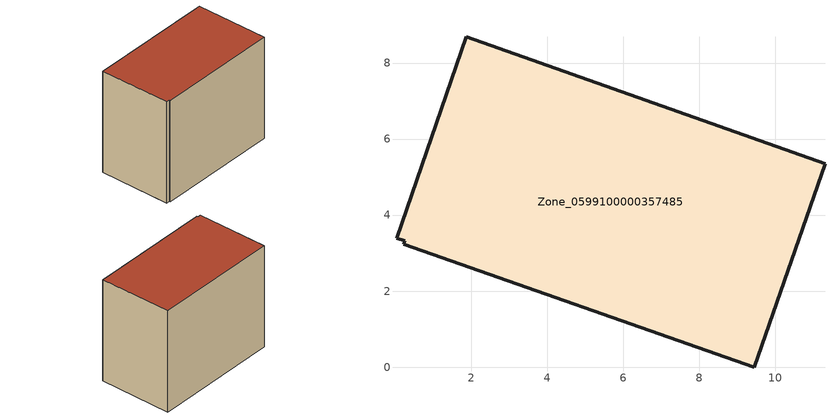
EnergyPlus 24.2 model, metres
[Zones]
Zone_0599100000357485
 floor ground (C_G): 9.44,0 0.23,3.23 0.25,3.32 0.03,3.4 1.87,8.69 11.3,5.36 z0
 wall outside (C_F): 9.44,0 11.3,5.36 1.87,8.69 0.03,3.4 0.25,3.32 0.23,3.23 9.44,0 z0:8.28
 roof outside (C_R): 0.23,3.23 9.44,0 11.3,5.36 1.87,8.69 0.03,3.4 0.25,3.32 z8.28
[BUILDING]
Pand.0599100000357485: North Axis=0; Terrain=City; Loads Convergence Tolerance Value=0.04; Temperature Convergence Tolerance Value=0.4; Solar Distribution=FullExterior; Maximum Number of Warmup Days=25; Minimum Number of Warmup Days=1
[Site:Location]
Rotterdam.The.Hague.AP_ZH_NLD Design_Conditions: Latitude=51.96; Longitude=4.45; Time Zone=1; Elevation=-4.5
[SITE:GROUNDTEMPERATURE:BUILDINGSURFACE]
18, 18, 18, 18, 18, 18, 18, 18, 18, 18, 18, 18
[MATERIAL] Thermal Absorptance=0.9; Solar Absorptance=0.7; Visible Absorptance=0.7
Name | Roughness | Thickness | Conductivity | Density | Specific Heat
G.TI.1992-2005 | MediumSmooth | 0.15 | 0.06 | 540 | 1210
F.TI.1992-2005 | Rough | 0.3 | 0.12 | 1920 | 840
R.TI.1992-2005 | MediumRough | 0.2 | 0.08 | 1500 | 1000
[CONSTRUCTION]
C_G: G.TI.1992-2005
C_F: F.TI.1992-2005
C_R: R.TI.1992-2005
[ZONE]
Zone_0599100000357485: Type=1; Multiplier=1; Ceiling Height=Autocalculate; Volume=Autocalculate; Floor Area=autocalculate; Part of Total Floor Area=Yes
[ZONEINFILTRATION:DESIGNFLOWRATE]
Infil_Zone_0599100000357485: Zone or ZoneList or Space or SpaceList=Zone_0599100000357485; Schedule=AlwaysOn; Design Flow Rate Calculation Method=Flow/Area; Flow Rate per Floor Area=0.0015; Constant Term Coefficient=1; Temperature Term Coefficient=0; Velocity Term Coefficient=0; Velocity Squared Term Coefficient=0
[HVACTEMPLATE:ZONE:IDEALLOADSAIRSYSTEM]
Zone_0599100000357485: Maximum Heating Supply Air Temperature=50; Minimum Cooling Supply Air Temperature=13; Maximum Heating Supply Air Humidity Ratio=0.0156; Minimum Cooling Supply Air Humidity Ratio=0.0077; Heating Limit=NoLimit; Cooling Limit=NoLimit; Dehumidification Control Type=ConstantSensibleHeatRatio; Cooling Sensible Heat Ratio=0.7; Dehumidification Setpoint=60; Humidification Control Type=None; Humidification Setpoint=30; Outdoor Air Method=None; Outdoor Air Flow Rate per Person=0.00944; Outdoor Air Flow Rate per Zone Floor Area=0; Outdoor Air Flow Rate per Zone=0; Demand Controlled Ventilation Type=None; Outdoor Air Economizer Type=NoEconomizer; Heat Recovery Type=None; Sensible Heat Recovery Effectiveness=0.7; Latent Heat Recovery Effectiveness=0.65
[ZONECONTROL:THERMOSTAT]
ThermostatControl_Zone_0599100000357485: Zone or ZoneList=Zone_0599100000357485; Control Type Schedule=DualSetpointControlType; Control 1=Thermostat_Zone_0599100000357485; Temperature Difference Between Cutout And Setpoint=0
[THERMOSTATSETPOINT:DUALSETPOINT]
Thermostat_Zone_0599100000357485: Heating Setpoint Temperature Schedule=HeatingSetpoint_Zone_0599100000357485; Cooling Setpoint Temperature Schedule=CoolingSetpoint_Zone_0599100000357485
[SCHEDULE:COMPACT]
HeatingSetpoint_Zone_0599100000357485: Through: 12/31, For: AllDays, Until: 24:00, 21
CoolingSetpoint_Zone_0599100000357485: Through: 12/31, For: AllDays, Until: 24:00, 24
DualSetpointControlType: Through: 12/31, For: AllDays, Until: 24:00, 4
AlwaysOn: Through: 12/31, For: AllDays, Until: 24:00, 1
